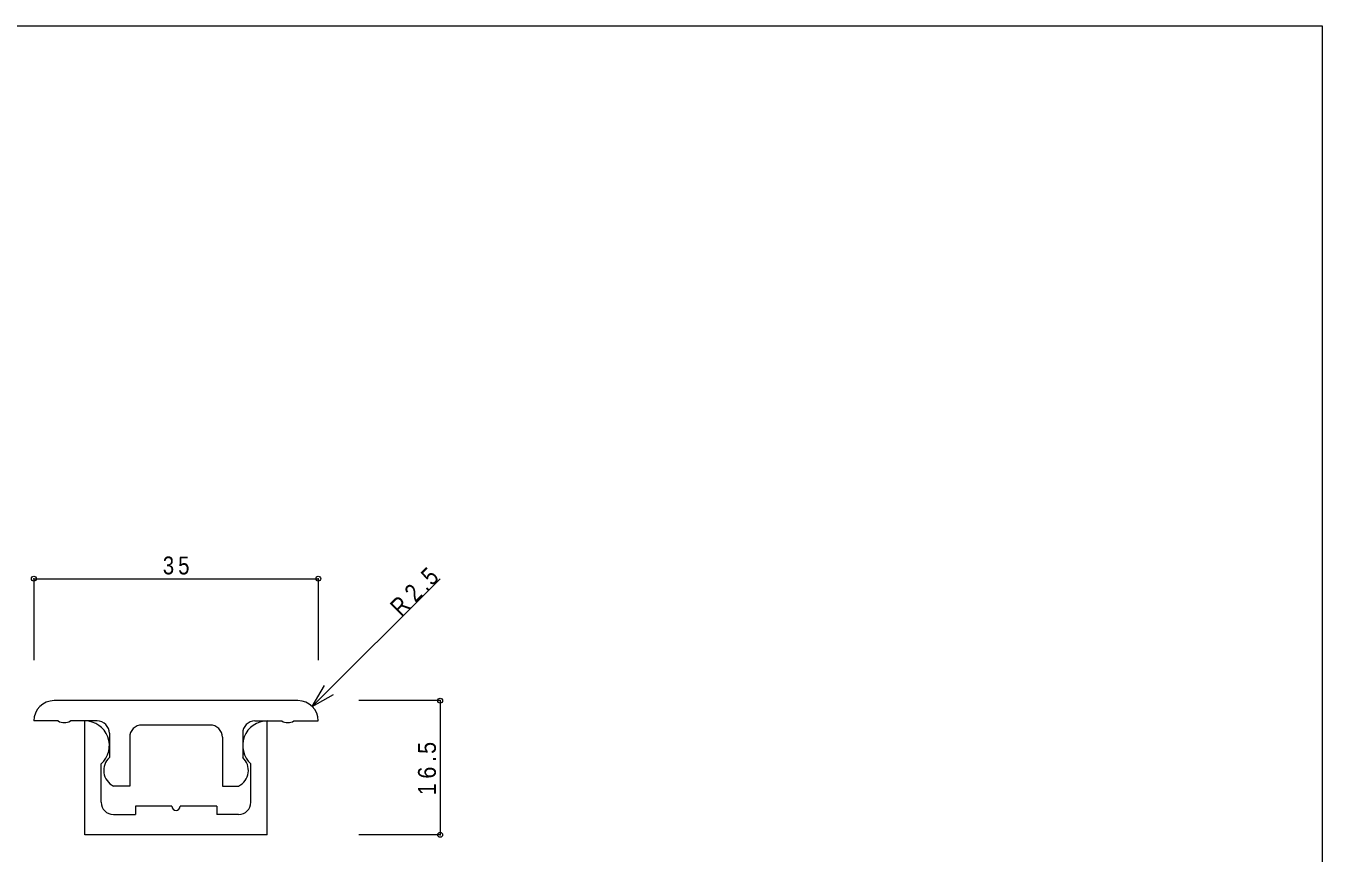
# Model space of a CAD drawing. Units: millimetres on the paper. Extents: x -141 to 141, y -98 to 98.
# Drawn here: x -18.5 to 141, y -4.2 to 97.5 of the extents above; entities that cross this region are included whole.
import ezdxf

# ---------------------------------------------------------------- set-up
doc = ezdxf.new("R2010")
doc.units = ezdxf.units.MM
doc.header["$PDMODE"] = 32
doc.header["$PDSIZE"] = 0.6
for name, color, linetype, lineweight in [('0-0_ＫＢ製品', 2, 'Continuous', 9), ('0-3_寸法', 4, 'Continuous', 9), ('0-4_引出線字', 4, 'Continuous', 9), ('0-A_ベース', 3, 'Continuous', 9), ('F-0_図面枠', 5, 'Continuous', 9)]:
    doc.layers.add(name, color=color, linetype=linetype, lineweight=lineweight)
doc.layers.add('0-5_文字', color=7, linetype='Continuous')
doc.styles.add('HGｺﾞｼｯｸM', font='')
doc.styles.get('HGｺﾞｼｯｸM').set_extended_font_data('HGｺﾞｼｯｸM')

msp = doc.modelspace()

# ---------------------------------------------------------------- linework, layer by layer
at = {"layer": '0-0_ＫＢ製品'}
for p, q in [((15, 14.5), (-15, 14.5)), ((-14.5, 12), (-17.5, 12)), ((-9.7, 12), (-13, 12)), ((4.2, 11.5), (-4.2, 11.5)), ((9.7, 12), (13, 12)), ((14.5, 12), (17.5, 12)), ((-8.2, 10.5), (-8.2, 7.5)), ((-5.7, 10), (-5.7, 4)), ((5.7, 10), (5.7, 4)), ((8.2, 10.5), (8.2, 7.5)), ((-5.7, 4), (-7.7, 4)), ((5.7, 4), (7.7, 4))]:
    msp.add_line(p, q, dxfattribs=at)
for centre, radius, start, end in [((-15, 12), 2.5, 90, 180), ((15, 12), 2.5, 0, 90), ((-13.75, 13.306), 1.506, 240.13717, 299.86283), ((-9.7, 10.5), 1.5, 0, 90), ((-4.2, 10), 1.5, 90, 180), ((4.2, 10), 1.5, 0, 90), ((9.7, 10.5), 1.5, 90, 180), ((13.75, 13.306), 1.506, 240.13717, 299.86283), ((-6.765, 5.919), 2.135, 132.22964, 244.03094), ((6.765, 5.919), 2.135, 295.96906, 47.77036)]:
    msp.add_arc(centre, radius, start, end, dxfattribs=at)
at = {"layer": '0-3_寸法'}
for p, q in [((-17.5, 29.5), (17.5, 29.5)), ((-17.5, 29.5), (-17.5, 19.5)), ((17.5, 29.5), (17.5, 19.5)), ((32.5, 14.5), (22.5, 14.5)), ((32.5, 14.5), (32.5, -2)), ((32.5, -2), (22.5, -2))]:
    msp.add_line(p, q, dxfattribs=at)
for p in [(-17.5, 29.5), (17.5, 29.5), (32.5, 14.5), (32.5, -2)]:
    msp.add_point(p, dxfattribs=at)
at = {"layer": '0-4_引出線字'}
for q in [(32.5, 29.5), (18.268, 16.366), (19.366, 15.268)]:
    msp.add_line((16.768, 13.768), q, dxfattribs=at)
at = {"layer": '0-A_ベース'}
for p, q in [((-11.2, -2), (-11.2, 12)), ((11.2, -2), (11.2, 12)), ((-9.2, 2), (-9.2, 6.74)), ((9.2, 2), (9.2, 6.74)), ((-7.7, 0.5), (-5, 0.5)), ((-0.5, 1.5), (-5, 1.5)), ((-5, 1.5), (-5, 0.5)), ((5, 1.5), (0.5, 1.5)), ((5, 1.5), (5, 0.5)), ((7.7, 0.5), (5, 0.5)), ((11.2, -2), (-11.2, -2))]:
    msp.add_line(p, q, dxfattribs=at)
for centre, radius, start, end in [((-11.217, 8.983), 3.017, 311.9511, 89.68522), ((11.217, 8.983), 3.017, 90.31478, 228.0489), ((-7.7, 2), 1.5, 180, 270), ((7.7, 2), 1.5, 270, 0), ((0, 1.5), 0.5, 180, 0)]:
    msp.add_arc(centre, radius, start, end, dxfattribs=at)
at = {"layer": 'F-0_図面枠'}
for p, q in [((-141, 97.5), (141, 97.5)), ((141, 97.5), (141, -97.5))]:
    msp.add_line(p, q, dxfattribs=at)

# ---------------------------------------------------------------- texts
at = {"layer": '0-3_寸法', "color": 7, "insert": (-1.625, 30), "char_height": 2.199, "attachment_point": 7, "style": 'HGｺﾞｼｯｸM'}
msp.add_mtext('\\T1.36;\\W0.85;35', dxfattribs=at)
at = {"layer": '0-3_寸法', "color": 7, "insert": (32, 2.875), "char_height": 2.199, "attachment_point": 7, "rotation": 90, "style": 'HGｺﾞｼｯｸM'}
msp.add_mtext('\\T1.38;\\W0.9;16.5', dxfattribs=at)
at = {"layer": '0-5_文字', "insert": (27.727, 24.727), "char_height": 2.199, "attachment_point": 7, "rotation": 45, "style": 'HGｺﾞｼｯｸM'}
msp.add_mtext('\\T1.38;\\W0.85;R2.5', dxfattribs=at)

doc.saveas('drawing.dxf')
